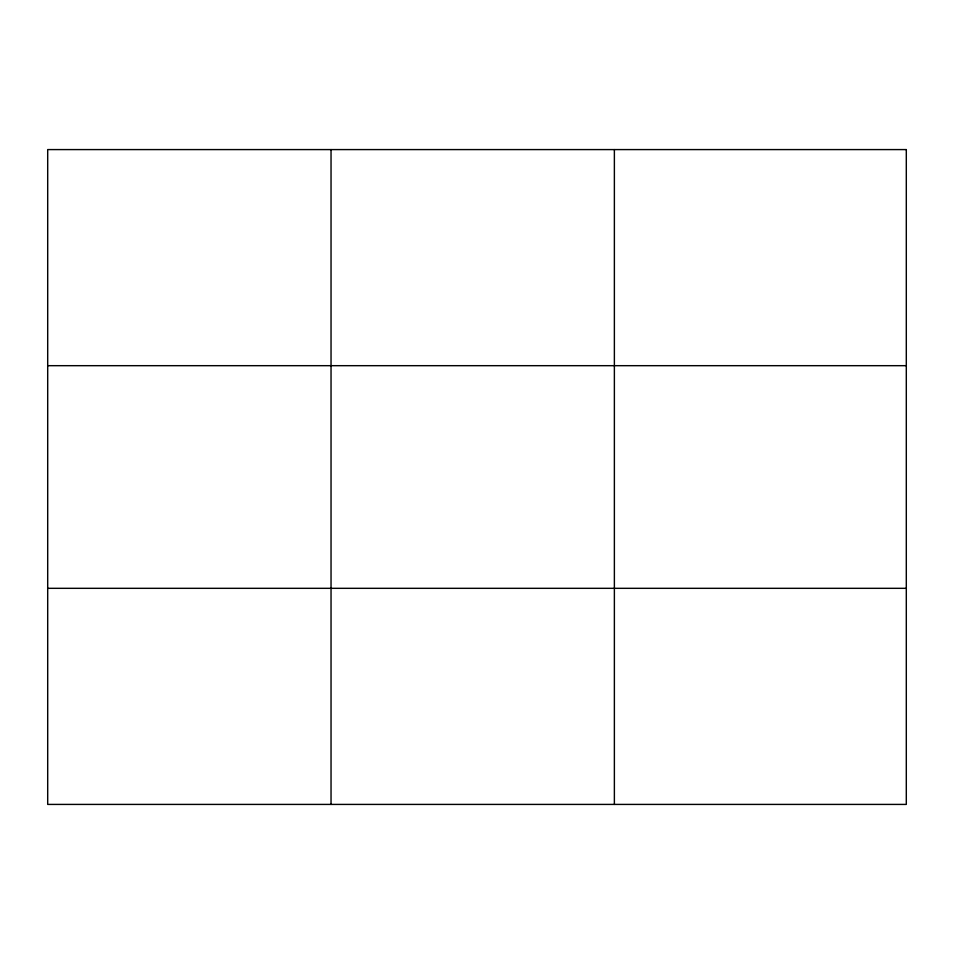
<?xml version="1.0" encoding="UTF-8"?>
<svg xmlns="http://www.w3.org/2000/svg" width="954" height="954" viewBox="0 0 954 954"><rect width="100%" height="100%" fill="white"/><g stroke="black" fill="none" stroke-linecap="round" stroke-linejoin="round"><path stroke-width="1.43" d="M331.038 804.413L331.038 149.587M614.376 804.413L614.376 149.587M47.7 365.68L906.3 365.68M47.7 588.32L906.3 588.32M906.3 149.587L906.3 804.413L47.7 804.413L47.7 149.587L906.3 149.587"/></g></svg>
